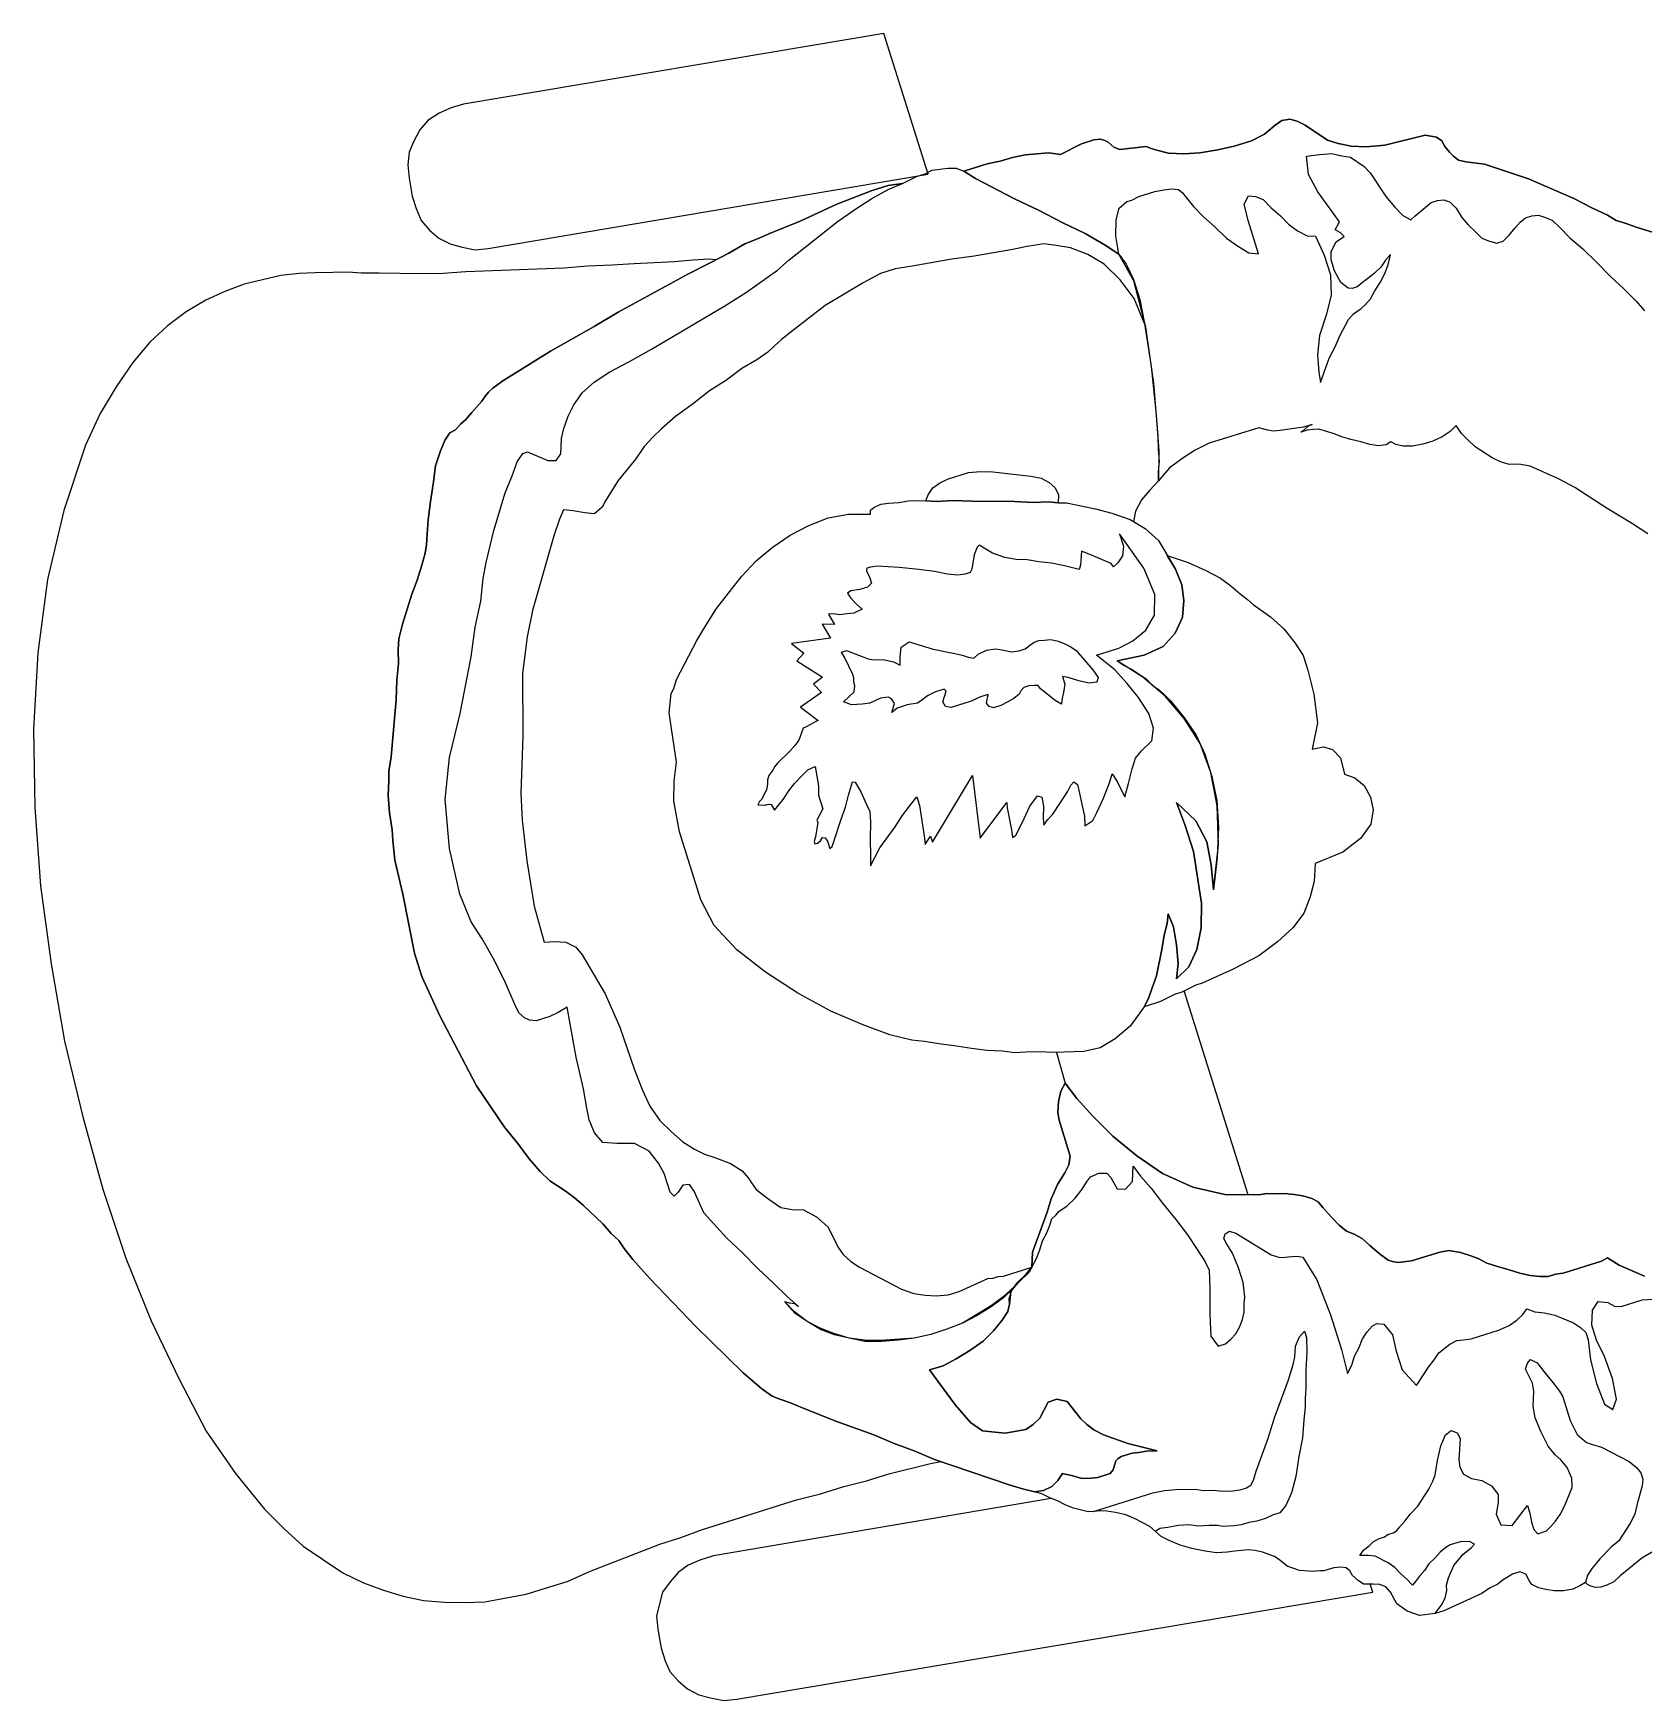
# Model space of a CAD drawing. Header units: metres. Extents: x 1905 to 1922.2, y 1773.7 to 1790.9.
# Drawn here: x 1908.774 to 1909.426, y 1774.406 to 1775.082 of the extents above; entities that cross this region are included whole.
import ezdxf

# ---------------------------------------------------------------- set-up
doc = ezdxf.new("R2010")
doc.units = ezdxf.units.M

# ---------------------------------------------------------------- blocks, each defined once
blk = doc.blocks.new('man_top_4')
at = {"color": 0}
for points in [[(-0.31374, 0.38098), (-0.48416, 0.35231), (-0.48917, 0.35074), (-0.49402, 0.34866), (-0.49856, 0.34559), (-0.50179, 0.34183), (-0.50419, 0.33722), (-0.5061, 0.33277), (-0.50669, 0.32763), (-0.50612, 0.3223), (-0.50493, 0.31498), (-0.50335, 0.30996), (-0.50128, 0.30511), (-0.49786, 0.30123), (-0.4941, 0.29801), (-0.48949, 0.2956), (-0.4847, 0.29435), (-0.4794, 0.29326), (-0.47408, 0.29383), (-0.29582, 0.32386), (-0.31374, 0.38098)], [(-0.28135, 0.32509), (-0.27183, 0.32808), (-0.26666, 0.32915), (-0.26165, 0.33072), (-0.25648, 0.33179), (-0.24684, 0.33261), (-0.2422, 0.33187), (-0.23365, 0.3362), (-0.22864, 0.33777), (-0.22598, 0.33805), (-0.22416, 0.33752), (-0.22284, 0.33683), (-0.22056, 0.3348), (-0.21808, 0.33392), (-0.20743, 0.33506), (-0.20495, 0.33419), (-0.20314, 0.33366), (-0.19834, 0.33241), (-0.1922, 0.33213), (-0.18572, 0.33252), (-0.17839, 0.33371), (-0.17172, 0.33525), (-0.1647, 0.33745), (-0.1595, 0.34018), (-0.15512, 0.34376), (-0.15243, 0.3457), (-0.14927, 0.34615), (-0.14629, 0.34543), (-0.143, 0.34371), (-0.13397, 0.33773), (-0.12968, 0.33633), (-0.12438, 0.33524), (-0.11824, 0.33496), (-0.11075, 0.33566), (-0.09441, 0.33968), (-0.08977, 0.33894), (-0.08764, 0.3374), (-0.08635, 0.33506), (-0.08456, 0.33286), (-0.08293, 0.33117), (-0.0808, 0.32964), (-0.07782, 0.32892), (-0.07037, 0.32796), (-0.05253, 0.32199), (-0.03408, 0.31402), (-0.02684, 0.31024), (-0.02041, 0.3073), (-0.01696, 0.30508), (-0.01333, 0.30402), (-0.00838, 0.30227), (-0.00227, 0.30033)], [(-0.00412, 0.17812), (-0.01036, 0.18222), (-0.02055, 0.18838), (-0.03368, 0.19692), (-0.04026, 0.20036), (-0.0518, 0.20555), (-0.05643, 0.2063), (-0.06025, 0.2062), (-0.06389, 0.20726), (-0.06718, 0.20898), (-0.07408, 0.21342), (-0.07718, 0.2163), (-0.07963, 0.21884), (-0.08173, 0.22203), (-0.08426, 0.21958), (-0.08746, 0.21748), (-0.09131, 0.21572), (-0.09532, 0.21447), (-0.09948, 0.21371), (-0.10331, 0.21361), (-0.10628, 0.21433), (-0.10826, 0.21536), (-0.1101, 0.21423), (-0.11327, 0.21379), (-0.11675, 0.21435), (-0.12038, 0.21541), (-0.12452, 0.21632), (-0.12815, 0.21738), (-0.13129, 0.2186), (-0.13376, 0.21947), (-0.1374, 0.22054), (-0.13956, 0.22041), (-0.14222, 0.22012), (-0.14473, 0.21934), (-0.14338, 0.22031), (-0.14169, 0.22194), (-0.14019, 0.22241), (-0.14369, 0.22131), (-0.15318, 0.21999), (-0.15585, 0.2197), (-0.15817, 0.22008), (-0.1618, 0.22114), (-0.18184, 0.21485), (-0.18754, 0.21197), (-0.19258, 0.20873), (-0.19797, 0.20484), (-0.20238, 0.19961), (-0.20248, 0.20343), (-0.20207, 0.20741), (-0.20249, 0.21223), (-0.20255, 0.21772), (-0.20433, 0.23917), (-0.20758, 0.26182), (-0.21239, 0.28067), (-0.21851, 0.29141), (-0.22409, 0.29517), (-0.23214, 0.2998), (-0.2412, 0.30411), (-0.25107, 0.30927), (-0.26079, 0.31393), (-0.27659, 0.32218), (-0.28135, 0.32509)], [(-0.00227, 0.30033), (-0.00838, 0.30227), (-0.01333, 0.30402), (-0.01696, 0.30508), (-0.02041, 0.3073), (-0.02684, 0.31024), (-0.03408, 0.31402), (-0.05253, 0.32199), (-0.07037, 0.32796), (-0.07782, 0.32892), (-0.0808, 0.32964), (-0.08293, 0.33117), (-0.08456, 0.33286), (-0.08635, 0.33506), (-0.08764, 0.3374), (-0.08977, 0.33894), (-0.09441, 0.33968), (-0.11075, 0.33566), (-0.11824, 0.33496), (-0.12438, 0.33524), (-0.12968, 0.33633), (-0.13397, 0.33773), (-0.143, 0.34371), (-0.14629, 0.34543), (-0.14927, 0.34615), (-0.15243, 0.3457), (-0.15512, 0.34376), (-0.1595, 0.34018), (-0.1647, 0.33745), (-0.17172, 0.33525), (-0.17839, 0.33371), (-0.18572, 0.33252), (-0.1922, 0.33213), (-0.19834, 0.33241), (-0.20314, 0.33366), (-0.20495, 0.33419), (-0.20743, 0.33506), (-0.21808, 0.33392), (-0.22056, 0.3348), (-0.22284, 0.33683), (-0.22416, 0.33752), (-0.22598, 0.33805), (-0.22864, 0.33777), (-0.23365, 0.3362), (-0.2422, 0.33187), (-0.24684, 0.33261), (-0.25648, 0.33179), (-0.26165, 0.33072), (-0.26666, 0.32915), (-0.27183, 0.32808), (-0.28135, 0.32509), (-0.27659, 0.32218), (-0.26079, 0.31393), (-0.25107, 0.30927), (-0.2412, 0.30411), (-0.23214, 0.2998), (-0.22409, 0.29517), (-0.21851, 0.29141), (-0.21971, 0.29874), (-0.21959, 0.30538), (-0.21834, 0.31018), (-0.2153, 0.31278), (-0.2133, 0.31341), (-0.21045, 0.31485), (-0.20393, 0.3169), (-0.20027, 0.3175), (-0.19711, 0.31794), (-0.19429, 0.31772), (-0.19281, 0.31653), (-0.19103, 0.31434), (-0.18827, 0.3108), (-0.18419, 0.30658), (-0.17961, 0.30251), (-0.17488, 0.29794), (-0.16995, 0.29453), (-0.16585, 0.29197), (-0.16187, 0.29156), (-0.16611, 0.30509), (-0.16765, 0.31176), (-0.16593, 0.31505), (-0.16311, 0.31484), (-0.15998, 0.31362), (-0.15672, 0.31024), (-0.15296, 0.30702), (-0.14969, 0.30364), (-0.14609, 0.30091), (-0.14214, 0.29885), (-0.13882, 0.29879), (-0.1353, 0.29109), (-0.13279, 0.28307), (-0.13244, 0.27492), (-0.1344, 0.26715), (-0.13721, 0.25857), (-0.13802, 0.25061), (-0.13748, 0.24362), (-0.13673, 0.23946), (-0.13323, 0.24936), (-0.13082, 0.25397), (-0.12891, 0.25842), (-0.12547, 0.265), (-0.12344, 0.26729), (-0.12209, 0.26826), (-0.12024, 0.26939), (-0.11855, 0.27102), (-0.11652, 0.27331), (-0.1148, 0.2766), (-0.11258, 0.28005), (-0.11086, 0.28334), (-0.1093, 0.28713), (-0.10839, 0.29127), (-0.11043, 0.28898), (-0.1123, 0.28619), (-0.11484, 0.28374), (-0.11703, 0.28196), (-0.11972, 0.28001), (-0.12191, 0.27822), (-0.12392, 0.2776), (-0.12558, 0.27763), (-0.12853, 0.28), (-0.1311, 0.2847), (-0.13251, 0.28921), (-0.13245, 0.29253), (-0.13039, 0.29648), (-0.12904, 0.29745), (-0.1272, 0.29858), (-0.12883, 0.30027), (-0.1308, 0.3013), (-0.12908, 0.30459), (-0.13783, 0.31671), (-0.14169, 0.32376), (-0.14239, 0.33124), (-0.13707, 0.33181), (-0.13224, 0.33222), (-0.12811, 0.33132), (-0.12463, 0.33076), (-0.11905, 0.327), (-0.1166, 0.32447), (-0.1103, 0.31489), (-0.10672, 0.31051), (-0.10346, 0.30713), (-0.10017, 0.30541), (-0.09848, 0.30704), (-0.0919, 0.3124), (-0.0894, 0.31319), (-0.08674, 0.31347), (-0.08426, 0.3126), (-0.08181, 0.31006), (-0.07956, 0.30637), (-0.07695, 0.30333), (-0.07385, 0.30045), (-0.0714, 0.29792), (-0.06827, 0.2967), (-0.06529, 0.29598), (-0.06279, 0.29676), (-0.06025, 0.29921), (-0.05787, 0.30216), (-0.05584, 0.30445), (-0.05365, 0.30623), (-0.05114, 0.30702), (-0.04848, 0.3073), (-0.046, 0.30643), (-0.04287, 0.30521), (-0.03977, 0.30233), (-0.03569, 0.29811), (-0.03045, 0.29369), (-0.0249, 0.28828), (-0.0192, 0.28237), (-0.0138, 0.27745), (-0.00891, 0.27238), (-0.00549, 0.2685)], [(-0.2438, -0.03213), (-0.2403, -0.04453), (-0.24202, -0.04782), (-0.24292, -0.05196), (-0.24317, -0.05644), (-0.24273, -0.0596), (-0.23817, -0.07413), (-0.23873, -0.07761), (-0.24045, -0.0809), (-0.24336, -0.08567), (-0.24596, -0.09143), (-0.24755, -0.09688), (-0.25348, -0.11306), (-0.25376, -0.1192), (-0.25614, -0.12214), (-0.25952, -0.1254), (-0.26224, -0.12901), (-0.26283, -0.13415), (-0.26355, -0.13712), (-0.26577, -0.14057), (-0.26934, -0.14499), (-0.27356, -0.14907), (-0.27895, -0.15296), (-0.28449, -0.15635), (-0.28969, -0.15908), (-0.2952, -0.16081), (-0.28466, -0.17511), (-0.27864, -0.18203), (-0.27371, -0.18544), (-0.2714, -0.18581), (-0.26858, -0.18603), (-0.2646, -0.18643), (-0.25627, -0.18492), (-0.25307, -0.18282), (-0.25054, -0.18037), (-0.2471, -0.17379), (-0.24359, -0.17269), (-0.23945, -0.1736), (-0.23588, -0.17798), (-0.23393, -0.18067), (-0.23164, -0.18271), (-0.2287, -0.18508), (-0.22475, -0.18715), (-0.21485, -0.19065), (-0.20294, -0.19352), (-0.20726, -0.19377), (-0.21042, -0.19421), (-0.21309, -0.1945), (-0.2176, -0.19591), (-0.21894, -0.19688), (-0.21979, -0.1977), (-0.22085, -0.20134), (-0.22204, -0.20281), (-0.22705, -0.20438), (-0.22971, -0.20466), (-0.23353, -0.20476), (-0.23717, -0.2037), (-0.24131, -0.2028), (-0.24318, -0.20559), (-0.24572, -0.20803), (-0.24907, -0.20963), (-0.25273, -0.21023), (-0.25753, -0.20898), (-0.26298, -0.20739), (-0.29319, -0.19705), (-0.30143, -0.19358), (-0.30952, -0.19061), (-0.31776, -0.18714), (-0.33327, -0.18155), (-0.34646, -0.17633), (-0.35157, -0.17408), (-0.35587, -0.17268), (-0.359, -0.17146), (-0.36326, -0.16839), (-0.37079, -0.16195), (-0.38989, -0.14317), (-0.40864, -0.12373), (-0.41547, -0.11597), (-0.41905, -0.11159), (-0.42115, -0.10839), (-0.42426, -0.10551), (-0.42768, -0.10163), (-0.43551, -0.09419), (-0.43928, -0.09096), (-0.44288, -0.08824), (-0.44912, -0.08414), (-0.45304, -0.08042), (-0.45743, -0.07519), (-0.46214, -0.06896), (-0.4675, -0.06239), (-0.47882, -0.04558), (-0.49376, -0.01724), (-0.50095, -0.00133), (-0.50394, 0.00819), (-0.50866, 0.03202), (-0.5119, 0.04587), (-0.51275, 0.05386), (-0.51301, 0.05818), (-0.51405, 0.06501), (-0.51459, 0.07199), (-0.51431, 0.07813), (-0.51441, 0.08195), (-0.51348, 0.08775), (-0.5114, 0.11097), (-0.51109, 0.11877), (-0.51047, 0.12557), (-0.51054, 0.13105), (-0.5103, 0.13553), (-0.50886, 0.14148), (-0.50499, 0.1537), (-0.50289, 0.15931), (-0.50096, 0.16542), (-0.49971, 0.17022), (-0.49915, 0.1737), (-0.4989, 0.17818), (-0.49847, 0.18381), (-0.49751, 0.19127), (-0.49638, 0.19823), (-0.49542, 0.20568), (-0.49348, 0.21179), (-0.49158, 0.21624), (-0.4897, 0.21903), (-0.48735, 0.22032), (-0.48532, 0.22261), (-0.48313, 0.2244), (-0.48075, 0.22735), (-0.47668, 0.23192), (-0.47515, 0.23405), (-0.47396, 0.23553), (-0.47227, 0.23716), (-0.46823, 0.24008), (-0.44891, 0.25219), (-0.43113, 0.26217), (-0.42139, 0.26797), (-0.39321, 0.28341), (-0.38416, 0.2879), (-0.37662, 0.29192), (-0.37007, 0.29562), (-0.36422, 0.29801), (-0.36037, 0.29977), (-0.34765, 0.30485), (-0.33275, 0.31173), (-0.31853, 0.31729), (-0.31202, 0.31933), (-0.30619, 0.32006), (-0.30049, 0.32294), (-0.29698, 0.32404), (-0.29413, 0.32549), (-0.28781, 0.32637), (-0.28449, 0.32631), (-0.28135, 0.32509), (-0.27659, 0.32218), (-0.26079, 0.31393), (-0.25107, 0.30927), (-0.2412, 0.30411), (-0.23214, 0.2998), (-0.22409, 0.29517), (-0.21851, 0.29141), (-0.21559, 0.28738), (-0.21255, 0.28118), (-0.21003, 0.27316), (-0.20805, 0.26332), (-0.20537, 0.246), (-0.20353, 0.22786), (-0.20233, 0.21173), (-0.20238, 0.19961), (-0.2061, 0.19569), (-0.20933, 0.19193), (-0.21173, 0.18732), (-0.21261, 0.18308)], [(-0.20805, 0.26332), (-0.21235, 0.27353), (-0.21803, 0.28111), (-0.22439, 0.28737), (-0.23113, 0.29131), (-0.23806, 0.29409), (-0.24386, 0.29502), (-0.24899, 0.29561), (-0.25216, 0.29517), (-0.25582, 0.29457), (-0.26149, 0.29335), (-0.27715, 0.29064), (-0.28614, 0.28947), (-0.3023, 0.2866), (-0.30913, 0.28556), (-0.31515, 0.28368), (-0.32219, 0.27982), (-0.33747, 0.27062), (-0.35077, 0.2604), (-0.35516, 0.25682), (-0.35819, 0.25422), (-0.36073, 0.25177), (-0.36527, 0.2487), (-0.37131, 0.24515), (-0.37754, 0.24045), (-0.38443, 0.23609), (-0.3915, 0.23056), (-0.39823, 0.2257), (-0.4038, 0.22065), (-0.40718, 0.21739), (-0.41091, 0.21347), (-0.41432, 0.20855), (-0.42145, 0.19971), (-0.42436, 0.19494), (-0.42658, 0.1915), (-0.42796, 0.18886), (-0.43099, 0.18626), (-0.43497, 0.18666), (-0.43961, 0.18741), (-0.44359, 0.18782), (-0.44515, 0.18402), (-0.44743, 0.17725), (-0.45611, 0.14701), (-0.45829, 0.13642), (-0.46022, 0.12151), (-0.46001, 0.09626), (-0.46093, 0.07286), (-0.46029, 0.06205), (-0.45842, 0.04557), (-0.45543, 0.02725), (-0.45138, 0.01256), (-0.44705, 0.01282), (-0.44257, 0.01257), (-0.43862, 0.01051), (-0.43602, 0.00747), (-0.42667, -0.00831), (-0.42077, -0.02187), (-0.41492, -0.03875), (-0.41175, -0.04711), (-0.40855, -0.05381), (-0.4045, -0.0597), (-0.39977, -0.06426), (-0.39519, -0.06833), (-0.39043, -0.07124), (-0.38648, -0.0733), (-0.38218, -0.07471), (-0.37591, -0.07715), (-0.37115, -0.08006), (-0.36855, -0.08309), (-0.36742, -0.08494), (-0.36547, -0.08763), (-0.36039, -0.09154), (-0.35547, -0.09495), (-0.35084, -0.0957), (-0.34636, -0.09595), (-0.34109, -0.0987), (-0.33651, -0.10277), (-0.33218, -0.11131), (-0.33024, -0.11401), (-0.32713, -0.11689), (-0.32368, -0.11911), (-0.30657, -0.12805), (-0.30162, -0.1298), (-0.29698, -0.13055), (-0.2925, -0.13079), (-0.28768, -0.13038), (-0.28317, -0.12897), (-0.27161, -0.12369), (-0.26945, -0.12357), (-0.26745, -0.12294), (-0.26529, -0.12281), (-0.25376, -0.1192), (-0.25479, -0.12117), (-0.25902, -0.12525), (-0.26105, -0.12754), (-0.26528, -0.13161), (-0.27066, -0.1355), (-0.2762, -0.13889), (-0.2819, -0.14178), (-0.28826, -0.14432), (-0.29477, -0.14637), (-0.30144, -0.14791), (-0.31491, -0.14883), (-0.32156, -0.14871), (-0.32785, -0.14793), (-0.33396, -0.146), (-0.33957, -0.1439), (-0.34484, -0.14115), (-0.34992, -0.13724), (-0.35399, -0.13301), (-0.35218, -0.13355), (-0.34986, -0.13392), (-0.34838, -0.13511), (-0.35296, -0.13104), (-0.35851, -0.12563), (-0.36472, -0.11987), (-0.37124, -0.11311), (-0.37745, -0.10735), (-0.38673, -0.09705), (-0.38849, -0.0932), (-0.39057, -0.08835), (-0.39251, -0.08565), (-0.39517, -0.08594), (-0.39705, -0.08873), (-0.39874, -0.09036), (-0.40037, -0.08867), (-0.40273, -0.08115), (-0.40514, -0.07696), (-0.40888, -0.07207), (-0.4148, -0.06898), (-0.42194, -0.06902), (-0.42758, -0.06858), (-0.431, -0.0647), (-0.43323, -0.05935), (-0.43414, -0.05468), (-0.4355, -0.04685), (-0.43842, -0.03401), (-0.44205, -0.01368), (-0.44574, -0.01594), (-0.44909, -0.01754), (-0.4546, -0.01927), (-0.45742, -0.01905), (-0.4594, -0.01802), (-0.46169, -0.01599), (-0.46329, -0.01264), (-0.46712, -0.00393), (-0.47161, 0.00512), (-0.4766, 0.01401), (-0.48096, 0.0209), (-0.48557, 0.03211), (-0.48973, 0.05062), (-0.49153, 0.07042), (-0.48973, 0.08749), (-0.48542, 0.10535), (-0.48103, 0.12819), (-0.47932, 0.14029), (-0.47714, 0.15088), (-0.47614, 0.16), (-0.47486, 0.16645), (-0.47181, 0.17952), (-0.46722, 0.19472), (-0.46443, 0.20164), (-0.46234, 0.20725), (-0.46012, 0.2107), (-0.45812, 0.21133), (-0.44987, 0.20786), (-0.44655, 0.2078), (-0.44468, 0.21059), (-0.44446, 0.21341), (-0.4444, 0.21673), (-0.44349, 0.22087), (-0.44175, 0.22582), (-0.43934, 0.23042), (-0.43593, 0.23535), (-0.4312, 0.23958), (-0.42481, 0.24378), (-0.41677, 0.24796), (-0.40788, 0.25295), (-0.37816, 0.27052), (-0.36943, 0.27601), (-0.35681, 0.28492), (-0.35209, 0.28915), (-0.33271, 0.30459), (-0.32548, 0.3096), (-0.31859, 0.31397), (-0.31205, 0.31767), (-0.30619, 0.32006), (-0.30049, 0.32294), (-0.29698, 0.32404), (-0.29413, 0.32549), (-0.28781, 0.32637), (-0.28449, 0.32631), (-0.28135, 0.32509), (-0.27659, 0.32218), (-0.26079, 0.31393), (-0.25107, 0.30927), (-0.2412, 0.30411), (-0.23214, 0.2998), (-0.22409, 0.29517), (-0.21851, 0.29141), (-0.21559, 0.28738), (-0.21255, 0.28118), (-0.21003, 0.27316), (-0.20805, 0.26332)], [(-0.26071, -0.12688), (-0.26543, -0.13111), (-0.27032, -0.13484), (-0.2819, -0.14178), (-0.28826, -0.14432), (-0.29477, -0.14637), (-0.30144, -0.14791), (-0.30777, -0.14879), (-0.31476, -0.14933), (-0.3214, -0.14921), (-0.32785, -0.14793), (-0.33381, -0.1465), (-0.33942, -0.1444), (-0.34484, -0.14115), (-0.34976, -0.13774), (-0.35399, -0.13301), (-0.35218, -0.13355), (-0.34986, -0.13392), (-0.34838, -0.13511), (-0.35296, -0.13104), (-0.35851, -0.12563), (-0.36472, -0.11987), (-0.37124, -0.11311), (-0.37745, -0.10735), (-0.38673, -0.09705), (-0.38849, -0.0932), (-0.39057, -0.08835), (-0.39251, -0.08565), (-0.39517, -0.08594), (-0.39705, -0.08873), (-0.39874, -0.09036), (-0.40037, -0.08867), (-0.40273, -0.08115), (-0.40514, -0.07696), (-0.40888, -0.07207), (-0.4148, -0.06898), (-0.42194, -0.06902), (-0.42758, -0.06858), (-0.431, -0.0647), (-0.43323, -0.05935), (-0.43414, -0.05468), (-0.4355, -0.04685), (-0.43842, -0.03401), (-0.44205, -0.01368), (-0.44574, -0.01594), (-0.44909, -0.01754), (-0.4546, -0.01927), (-0.45742, -0.01905), (-0.4594, -0.01802), (-0.46169, -0.01599), (-0.46329, -0.01264), (-0.46712, -0.00393), (-0.47161, 0.00512), (-0.4766, 0.01401), (-0.48096, 0.0209), (-0.48557, 0.03211), (-0.48973, 0.05062), (-0.49153, 0.07042), (-0.48973, 0.08749), (-0.48542, 0.10535), (-0.48103, 0.12819), (-0.47932, 0.14029), (-0.47714, 0.15088), (-0.47614, 0.16), (-0.47486, 0.16645), (-0.47181, 0.17952), (-0.46722, 0.19472), (-0.46443, 0.20164), (-0.46234, 0.20725), (-0.46012, 0.2107), (-0.45812, 0.21133), (-0.44987, 0.20786), (-0.44655, 0.2078), (-0.44468, 0.21059), (-0.44446, 0.21341), (-0.4444, 0.21673), (-0.44349, 0.22087), (-0.44175, 0.22582), (-0.43934, 0.23042), (-0.43593, 0.23535), (-0.4312, 0.23958), (-0.42481, 0.24378), (-0.41677, 0.24796), (-0.40788, 0.25295), (-0.37816, 0.27052), (-0.36943, 0.27601), (-0.35681, 0.28492), (-0.35209, 0.28915), (-0.33271, 0.30459), (-0.32548, 0.3096), (-0.31859, 0.31397), (-0.31205, 0.31767), (-0.30619, 0.32006), (-0.31202, 0.31933), (-0.31853, 0.31729), (-0.33275, 0.31173), (-0.34765, 0.30485), (-0.36037, 0.29977), (-0.36422, 0.29801), (-0.37007, 0.29562), (-0.37662, 0.29192), (-0.38416, 0.2879), (-0.39321, 0.28341), (-0.42139, 0.26797), (-0.43113, 0.26217), (-0.44891, 0.25219), (-0.46823, 0.24008), (-0.47227, 0.23716), (-0.47396, 0.23553), (-0.47515, 0.23405), (-0.47668, 0.23192), (-0.48075, 0.22735), (-0.48313, 0.2244), (-0.48532, 0.22261), (-0.48735, 0.22032), (-0.4897, 0.21903), (-0.49158, 0.21624), (-0.49348, 0.21179), (-0.49542, 0.20568), (-0.49638, 0.19823), (-0.49751, 0.19127), (-0.49847, 0.18381), (-0.4989, 0.17818), (-0.49915, 0.1737), (-0.49971, 0.17022), (-0.50096, 0.16542), (-0.50289, 0.15931), (-0.50499, 0.1537), (-0.50886, 0.14148), (-0.5103, 0.13553), (-0.51054, 0.13105), (-0.51047, 0.12557), (-0.51109, 0.11877), (-0.5114, 0.11097), (-0.51348, 0.08775), (-0.51441, 0.08195), (-0.51431, 0.07813), (-0.51459, 0.07199), (-0.51405, 0.06501), (-0.51301, 0.05818), (-0.51275, 0.05386), (-0.5119, 0.04587), (-0.50866, 0.03202), (-0.50394, 0.00819), (-0.50095, -0.00133), (-0.49376, -0.01724), (-0.47882, -0.04558), (-0.4675, -0.06239), (-0.46214, -0.06896), (-0.45743, -0.07519), (-0.45304, -0.08042), (-0.44912, -0.08414), (-0.44288, -0.08824), (-0.43928, -0.09096), (-0.43551, -0.09419), (-0.42768, -0.10163), (-0.42426, -0.10551), (-0.42115, -0.10839), (-0.41905, -0.11159), (-0.41547, -0.11597), (-0.40864, -0.12373), (-0.38989, -0.14317), (-0.37079, -0.16195), (-0.36326, -0.16839), (-0.359, -0.17146), (-0.35587, -0.17268), (-0.35157, -0.17408), (-0.34646, -0.17633), (-0.33327, -0.18155), (-0.31776, -0.18714), (-0.30952, -0.19061), (-0.30143, -0.19358), (-0.29319, -0.19705), (-0.26298, -0.20739), (-0.25753, -0.20898), (-0.25273, -0.21023), (-0.24907, -0.20963), (-0.24572, -0.20803), (-0.24318, -0.20559), (-0.24131, -0.2028), (-0.23717, -0.2037), (-0.23353, -0.20476), (-0.22971, -0.20466), (-0.22705, -0.20438), (-0.22204, -0.20281), (-0.22085, -0.20134), (-0.21979, -0.1977), (-0.21894, -0.19688), (-0.2176, -0.19591), (-0.21309, -0.1945), (-0.21042, -0.19421), (-0.20726, -0.19377), (-0.20294, -0.19352), (-0.21485, -0.19065), (-0.22475, -0.18715), (-0.2287, -0.18508), (-0.23164, -0.18271), (-0.23393, -0.18067), (-0.23588, -0.17798), (-0.23945, -0.1736), (-0.24359, -0.17269), (-0.2471, -0.17379), (-0.25054, -0.18037), (-0.25307, -0.18282), (-0.25627, -0.18492), (-0.2646, -0.18643), (-0.26858, -0.18603), (-0.2714, -0.18581), (-0.27371, -0.18544), (-0.27864, -0.18203), (-0.28466, -0.17511), (-0.2952, -0.16081), (-0.28969, -0.15908), (-0.28449, -0.15635), (-0.27895, -0.15296), (-0.27356, -0.14907), (-0.26934, -0.14499), (-0.26577, -0.14057), (-0.26355, -0.13712), (-0.26283, -0.13415), (-0.26296, -0.13199), (-0.2619, -0.12835), (-0.26071, -0.12688)], [(-0.38175, 0.28919), (-0.38463, 0.2894), (-0.39112, 0.28902), (-0.39861, 0.28833), (-0.4149, 0.28762), (-0.42404, 0.28695), (-0.43385, 0.28663), (-0.4435, 0.28581), (-0.48322, 0.28436), (-0.49236, 0.28369), (-0.50167, 0.28353), (-0.51827, 0.28382), (-0.52541, 0.28379), (-0.53105, 0.28422), (-0.53704, 0.28399), (-0.54418, 0.28395), (-0.55066, 0.28357), (-0.55815, 0.28288), (-0.573, 0.27932), (-0.58086, 0.27631), (-0.58856, 0.27279), (-0.59645, 0.26812), (-0.60402, 0.26244), (-0.61129, 0.25576), (-0.61808, 0.24757), (-0.6249, 0.23773), (-0.6314, 0.22689), (-0.63728, 0.21404), (-0.64606, 0.18762), (-0.6527, 0.15967), (-0.65656, 0.12984), (-0.65844, 0.09898), (-0.65784, 0.06725), (-0.65559, 0.03548), (-0.65117, 0.00385), (-0.64575, -0.02747), (-0.63833, -0.05817), (-0.63022, -0.08754), (-0.62092, -0.11545), (-0.61074, -0.14088), (-0.59954, -0.16433), (-0.58846, -0.18562), (-0.57648, -0.20278), (-0.56478, -0.21727), (-0.55678, -0.22522), (-0.5491, -0.23217), (-0.53302, -0.24308), (-0.52462, -0.24705), (-0.51653, -0.25002), (-0.5086, -0.25249), (-0.50033, -0.2543), (-0.49187, -0.25495), (-0.48357, -0.2551), (-0.47543, -0.25474), (-0.45876, -0.25172), (-0.44173, -0.24638), (-0.43302, -0.24255), (-0.40459, -0.23143), (-0.39607, -0.22876), (-0.38721, -0.22543), (-0.34912, -0.21349), (-0.33945, -0.21101), (-0.32992, -0.20802), (-0.32075, -0.20569), (-0.31173, -0.20286), (-0.29488, -0.19868), (-0.2907, -0.19786)], [(-0.24307, 0.1907), (-0.24704, 0.19111), (-0.25303, 0.19088), (-0.26083, 0.19119), (-0.27793, 0.19133), (-0.28573, 0.19163), (-0.29222, 0.19125), (-0.2967, 0.1915), (-0.29582, 0.19397), (-0.29395, 0.19676), (-0.29125, 0.19871), (-0.2879, 0.20031), (-0.27939, 0.20298), (-0.27456, 0.20339), (-0.26958, 0.2033), (-0.25417, 0.20153), (-0.25003, 0.20063), (-0.24674, 0.19891), (-0.24445, 0.19687), (-0.24301, 0.19402), (-0.24307, 0.1907)], [(-0.20819, -0.01355), (-0.21398, -0.02142), (-0.22005, -0.02662), (-0.22609, -0.03017), (-0.23276, -0.03171), (-0.24473, -0.03216), (-0.25087, -0.03188), (-0.25635, -0.03195), (-0.26067, -0.03221), (-0.26581, -0.03162), (-0.27195, -0.03134), (-0.27825, -0.03056), (-0.28521, -0.02944), (-0.2915, -0.02867), (-0.2973, -0.02773), (-0.30244, -0.02714), (-0.31137, -0.02499), (-0.32259, -0.0208), (-0.33528, -0.01543), (-0.3486, -0.00804), (-0.36174, 0.00049), (-0.37337, 0.00951), (-0.38249, 0.0193), (-0.38795, 0.0297), (-0.3966, 0.05726), (-0.39886, 0.06975), (-0.39872, 0.07806), (-0.39775, 0.08551), (-0.40072, 0.1055), (-0.39991, 0.11346), (-0.39888, 0.11543), (-0.39782, 0.11906), (-0.38956, 0.13486), (-0.38596, 0.14094), (-0.38152, 0.14784), (-0.37132, 0.16094), (-0.36556, 0.16715), (-0.35899, 0.17252), (-0.35176, 0.17753), (-0.34421, 0.18155), (-0.33635, 0.18457), (-0.32802, 0.18608), (-0.31922, 0.18609), (-0.31919, 0.18775), (-0.31784, 0.18872), (-0.31499, 0.19016), (-0.31183, 0.19061), (-0.30751, 0.19086), (-0.30384, 0.19146), (-0.30002, 0.19156), (-0.2967, 0.1915), (-0.29222, 0.19125), (-0.28573, 0.19163), (-0.27793, 0.19133), (-0.26913, 0.19134), (-0.26083, 0.19119), (-0.25303, 0.19088), (-0.24704, 0.19111), (-0.24307, 0.1907), (-0.23974, 0.19064), (-0.22799, 0.18827), (-0.22138, 0.1865), (-0.21396, 0.18387), (-0.20787, 0.18027), (-0.20248, 0.17536), (-0.19555, 0.16378), (-0.193, 0.15742), (-0.19212, 0.15109), (-0.19274, 0.14429), (-0.19568, 0.13787), (-0.20059, 0.13248), (-0.20829, 0.12896), (-0.21913, 0.12666), (-0.21634, 0.12479), (-0.21305, 0.12307), (-0.20747, 0.11931), (-0.20502, 0.11678), (-0.20223, 0.1149), (-0.19995, 0.11287), (-0.1975, 0.11033), (-0.19214, 0.10376), (-0.18712, 0.09653), (-0.1836, 0.08882), (-0.18077, 0.0798), (-0.17879, 0.06997), (-0.17815, 0.05916), (-0.1787, 0.04688), (-0.1801, 0.03378), (-0.18108, 0.04393), (-0.18291, 0.05327), (-0.18724, 0.06181), (-0.19508, 0.06926), (-0.19159, 0.0599), (-0.18829, 0.04938), (-0.18501, 0.02839), (-0.18519, 0.01843), (-0.18685, 0.00966), (-0.19013, 0.00257), (-0.1952, -0.00232), (-0.19442, 0.00398), (-0.19512, 0.01146), (-0.19631, 0.01879), (-0.19854, 0.02415), (-0.19895, 0.02017), (-0.2002, 0.01538), (-0.20113, 0.00958), (-0.20331, -0.00101), (-0.20506, -0.00596), (-0.20647, -0.01026), (-0.20819, -0.01355)], [(-0.21821, 0.17813), (-0.21664, 0.17312), (-0.21704, 0.16914), (-0.21892, 0.16635), (-0.22061, 0.16472), (-0.22158, 0.16607), (-0.23048, 0.16988), (-0.23362, 0.1711), (-0.23405, 0.16546), (-0.23458, 0.16365), (-0.24053, 0.16508), (-0.24583, 0.16617), (-0.25097, 0.16676), (-0.2556, 0.16751), (-0.26009, 0.16776), (-0.26472, 0.1685), (-0.26967, 0.17025), (-0.2751, 0.17351), (-0.27594, 0.17269), (-0.27716, 0.16956), (-0.27809, 0.16376), (-0.27878, 0.16244), (-0.28079, 0.16181), (-0.28395, 0.16137), (-0.28793, 0.16178), (-0.29322, 0.16287), (-0.29952, 0.16364), (-0.30748, 0.16445), (-0.31644, 0.16494), (-0.3191, 0.16466), (-0.32061, 0.16419), (-0.32079, 0.16303), (-0.31951, 0.16068), (-0.31872, 0.15818), (-0.32041, 0.15654), (-0.32342, 0.1556), (-0.32708, 0.155), (-0.32843, 0.15403), (-0.3273, 0.15218), (-0.32485, 0.14965), (-0.32256, 0.14761), (-0.32591, 0.14601), (-0.32858, 0.14573), (-0.33174, 0.14529), (-0.33406, 0.14566), (-0.33622, 0.14553), (-0.3338, 0.14134), (-0.33878, 0.14143), (-0.3354, 0.13589), (-0.35121, 0.13368), (-0.34614, 0.12977), (-0.34901, 0.12666), (-0.33867, 0.12), (-0.34221, 0.11724), (-0.33895, 0.11386), (-0.34752, 0.10787), (-0.34031, 0.10242), (-0.34132, 0.10211), (-0.34316, 0.10098), (-0.34551, 0.09969), (-0.34651, 0.09938), (-0.34826, 0.09443), (-0.3498, 0.0923), (-0.35183, 0.09001), (-0.3569, 0.08511), (-0.35809, 0.08364), (-0.35878, 0.08232), (-0.36031, 0.08019), (-0.36084, 0.07838), (-0.36087, 0.07671), (-0.36124, 0.0744), (-0.36331, 0.07045), (-0.36415, 0.06963), (-0.36484, 0.06832), (-0.36202, 0.0681), (-0.36052, 0.06857), (-0.35936, 0.06838), (-0.35807, 0.06604), (-0.3545, 0.07046), (-0.35228, 0.0739), (-0.34991, 0.07685), (-0.34703, 0.07996), (-0.34449, 0.0824), (-0.34164, 0.08384), (-0.34029, 0.07601), (-0.34019, 0.07219), (-0.33846, 0.06668), (-0.34087, 0.06207), (-0.34056, 0.06107), (-0.34149, 0.05527), (-0.34202, 0.05346), (-0.34171, 0.05245), (-0.3407, 0.05277), (-0.33936, 0.05374), (-0.33867, 0.05506), (-0.33751, 0.05487), (-0.33654, 0.05352), (-0.3356, 0.05052), (-0.33475, 0.05133), (-0.33388, 0.05381), (-0.33106, 0.0624), (-0.32931, 0.06735), (-0.32807, 0.07214), (-0.32647, 0.07759), (-0.32531, 0.07741), (-0.3229, 0.07321), (-0.32083, 0.06836), (-0.31938, 0.06551), (-0.31913, 0.06119), (-0.31925, 0.05454), (-0.31921, 0.0474), (-0.31911, 0.04358), (-0.31533, 0.05082), (-0.30919, 0.05935), (-0.30663, 0.06345), (-0.30391, 0.06706), (-0.30034, 0.07148), (-0.29924, 0.06797), (-0.29732, 0.05482), (-0.29703, 0.05215), (-0.29481, 0.0556), (-0.29403, 0.0531), (-0.27776, 0.08021), (-0.27473, 0.05474), (-0.26384, 0.06917), (-0.26372, 0.067), (-0.26205, 0.05817), (-0.2616, 0.05501), (-0.26026, 0.05598), (-0.25751, 0.06125), (-0.25457, 0.06767), (-0.2515, 0.07193), (-0.24968, 0.0714), (-0.24909, 0.06774), (-0.24918, 0.06276), (-0.24889, 0.06009), (-0.24736, 0.06223), (-0.24532, 0.06452), (-0.23935, 0.07354), (-0.23797, 0.07618), (-0.23678, 0.07765), (-0.23531, 0.07646), (-0.23238, 0.06362), (-0.23229, 0.0598), (-0.22909, 0.0619), (-0.22737, 0.06519), (-0.22478, 0.07096), (-0.22234, 0.07723), (-0.22128, 0.08086), (-0.21918, 0.07767), (-0.21758, 0.07432), (-0.21613, 0.07147), (-0.21454, 0.07692), (-0.21311, 0.08287), (-0.2117, 0.08717), (-0.20932, 0.09011), (-0.2051, 0.09419), (-0.20451, 0.09933), (-0.20639, 0.10534), (-0.2106, 0.11173), (-0.21514, 0.11746), (-0.22019, 0.12303), (-0.22756, 0.12897), (-0.21854, 0.1318), (-0.21284, 0.13469), (-0.20762, 0.13908), (-0.20402, 0.14516), (-0.20387, 0.15346), (-0.20833, 0.16417), (-0.21821, 0.17813)], [(-0.18476, -0.004), (-0.18727, -0.00479), (-0.19297, -0.00767), (-0.19597, -0.00862), (-0.20167, -0.0115), (-0.20819, -0.01355), (-0.20647, -0.01026), (-0.20506, -0.00596), (-0.20331, -0.00101), (-0.20113, 0.00958), (-0.2002, 0.01538), (-0.19895, 0.02017), (-0.19854, 0.02415), (-0.19631, 0.01879), (-0.19512, 0.01146), (-0.19442, 0.00398), (-0.1952, -0.00232), (-0.19013, 0.00257), (-0.18685, 0.00966), (-0.18519, 0.01843), (-0.18501, 0.02839), (-0.18829, 0.04938), (-0.19159, 0.0599), (-0.19508, 0.06926), (-0.18724, 0.06181), (-0.18291, 0.05327), (-0.18108, 0.04393), (-0.1801, 0.03378), (-0.17811, 0.05202), (-0.17866, 0.06781), (-0.18124, 0.08131), (-0.18552, 0.09318), (-0.19198, 0.10326), (-0.19979, 0.11236), (-0.20879, 0.12), (-0.21913, 0.12666), (-0.20829, 0.12896), (-0.20059, 0.13248), (-0.19568, 0.13787), (-0.19274, 0.14429), (-0.19212, 0.15109), (-0.193, 0.15742), (-0.19555, 0.16378), (-0.19894, 0.16932), (-0.19035, 0.16651), (-0.18327, 0.16323), (-0.17734, 0.16013), (-0.17308, 0.15706), (-0.16932, 0.15384), (-0.16637, 0.15146), (-0.16408, 0.14943), (-0.15703, 0.14449), (-0.15163, 0.13957), (-0.14709, 0.13384), (-0.14385, 0.1288), (-0.14197, 0.12279), (-0.13948, 0.11311), (-0.13803, 0.10146), (-0.14021, 0.09087), (-0.13555, 0.09178), (-0.13191, 0.09072), (-0.12865, 0.08734), (-0.12711, 0.08067), (-0.12282, 0.07926), (-0.11905, 0.07604), (-0.11648, 0.07134), (-0.11541, 0.06618), (-0.11635, 0.06038), (-0.1206, 0.05464), (-0.12767, 0.04912), (-0.13889, 0.04451), (-0.13935, 0.03721), (-0.14113, 0.0306), (-0.14357, 0.02433), (-0.14782, 0.01859), (-0.15424, 0.01273), (-0.16181, 0.00705), (-0.17221, 0.00159), (-0.18476, -0.004)], [(-0.30719, 0.12492), (-0.30713, 0.12824), (-0.30673, 0.13222), (-0.30353, 0.13432), (-0.29379, 0.13132), (-0.29147, 0.13095), (-0.28849, 0.13023), (-0.28502, 0.12967), (-0.28204, 0.12895), (-0.27956, 0.12808), (-0.27724, 0.1277), (-0.27555, 0.12933), (-0.2722, 0.13093), (-0.26854, 0.13153), (-0.26506, 0.13097), (-0.26208, 0.13026), (-0.25892, 0.1307), (-0.25642, 0.13148), (-0.25422, 0.13327), (-0.25288, 0.13424), (-0.25087, 0.13487), (-0.24871, 0.135), (-0.24605, 0.13528), (-0.24307, 0.13457), (-0.2406, 0.13369), (-0.23796, 0.13231), (-0.23583, 0.13078), (-0.229, 0.12302), (-0.22689, 0.11983), (-0.22743, 0.11801), (-0.23059, 0.11757), (-0.23472, 0.11847), (-0.23902, 0.11988), (-0.24134, 0.12025), (-0.24039, 0.11724), (-0.24095, 0.11377), (-0.24167, 0.11079), (-0.2417, 0.10913), (-0.24433, 0.1105), (-0.25023, 0.11526), (-0.2512, 0.11661), (-0.25286, 0.11664), (-0.25502, 0.11651), (-0.25703, 0.11588), (-0.25822, 0.11441), (-0.2589, 0.11309), (-0.2611, 0.1113), (-0.26344, 0.11002), (-0.26629, 0.10857), (-0.2693, 0.10763), (-0.27112, 0.10816), (-0.27209, 0.10951), (-0.27153, 0.11298), (-0.27454, 0.11204), (-0.27839, 0.11028), (-0.2864, 0.10777), (-0.28872, 0.10814), (-0.28985, 0.10999), (-0.28845, 0.11428), (-0.28926, 0.11513), (-0.29277, 0.11403), (-0.29612, 0.11243), (-0.29831, 0.11064), (-0.30016, 0.10951), (-0.30432, 0.10875), (-0.30833, 0.1075), (-0.31052, 0.10571), (-0.30946, 0.10935), (-0.31059, 0.11119), (-0.31191, 0.11188), (-0.31507, 0.11144), (-0.31942, 0.10952), (-0.32259, 0.10908), (-0.32691, 0.10883), (-0.33005, 0.11005), (-0.32582, 0.11412), (-0.32545, 0.11644), (-0.32592, 0.11794), (-0.32589, 0.1196), (-0.32636, 0.12111), (-0.32956, 0.12781), (-0.33085, 0.13016), (-0.32884, 0.13079), (-0.3201, 0.12747), (-0.31778, 0.1271), (-0.31396, 0.1272), (-0.30982, 0.12629), (-0.30719, 0.12492)], [(-0.16613, -0.08976), (-0.19202, -0.00719)], [(-0.25273, -0.21023), (-0.24907, -0.20963), (-0.24572, -0.20803), (-0.24318, -0.20559), (-0.24131, -0.2028), (-0.23717, -0.2037), (-0.23353, -0.20476), (-0.22971, -0.20466), (-0.22705, -0.20438), (-0.22204, -0.20281), (-0.22085, -0.20134), (-0.21979, -0.1977), (-0.21894, -0.19688), (-0.2176, -0.19591), (-0.21309, -0.1945), (-0.21042, -0.19421), (-0.20726, -0.19377), (-0.20294, -0.19352), (-0.21485, -0.19065), (-0.22475, -0.18715), (-0.2287, -0.18508), (-0.23164, -0.18271), (-0.23393, -0.18067), (-0.23588, -0.17798), (-0.23945, -0.1736), (-0.24359, -0.17269), (-0.2471, -0.17379), (-0.25054, -0.18037), (-0.25307, -0.18282), (-0.25627, -0.18492), (-0.2646, -0.18643), (-0.26858, -0.18603), (-0.2714, -0.18581), (-0.27371, -0.18544), (-0.27864, -0.18203), (-0.28466, -0.17511), (-0.2952, -0.16081), (-0.28969, -0.15908), (-0.28449, -0.15635), (-0.27895, -0.15296), (-0.27356, -0.14907), (-0.26934, -0.14499), (-0.26577, -0.14057), (-0.26355, -0.13712), (-0.26283, -0.13415), (-0.26224, -0.12901), (-0.25952, -0.1254), (-0.25614, -0.12214), (-0.25376, -0.1192), (-0.25348, -0.11306), (-0.24755, -0.09688), (-0.24596, -0.09143), (-0.24336, -0.08567), (-0.24045, -0.0809), (-0.23873, -0.07761), (-0.23817, -0.07413), (-0.24273, -0.0596), (-0.24317, -0.05644), (-0.24292, -0.05196), (-0.24202, -0.04782), (-0.2403, -0.04453), (-0.23559, -0.05076), (-0.22891, -0.05802), (-0.22092, -0.06597), (-0.21126, -0.07395), (-0.20076, -0.08111), (-0.18857, -0.08665), (-0.1755, -0.0897), (-0.16172, -0.08978), (-0.15855, -0.08934), (-0.15523, -0.0894), (-0.15141, -0.0893), (-0.14743, -0.08971), (-0.14396, -0.09027), (-0.14032, -0.09133), (-0.13769, -0.09271), (-0.1359, -0.0949), (-0.13248, -0.09878), (-0.12922, -0.10216), (-0.12627, -0.10454), (-0.12314, -0.10575), (-0.11985, -0.10747), (-0.11674, -0.11035), (-0.11298, -0.11358), (-0.10938, -0.1163), (-0.10756, -0.11683), (-0.10524, -0.1172), (-0.09991, -0.11663), (-0.08839, -0.11302), (-0.08473, -0.11242), (-0.08009, -0.11317), (-0.07579, -0.11457), (-0.07266, -0.11579), (-0.06937, -0.11751), (-0.06508, -0.11892), (-0.06028, -0.12017), (-0.05599, -0.12157), (-0.05185, -0.12248), (-0.04787, -0.12288), (-0.04455, -0.12294), (-0.04155, -0.122), (-0.03838, -0.12156), (-0.02285, -0.11668), (-0.0205, -0.1154), (-0.01574, -0.11831), (-0.00552, -0.12281)], [(-0.00002, -0.23336), (-0.00657, -0.23706), (-0.0118, -0.24145), (-0.01533, -0.24421), (-0.01787, -0.24666), (-0.02072, -0.2481), (-0.02322, -0.24889), (-0.02538, -0.24901), (-0.0272, -0.24848), (-0.02852, -0.24779), (-0.02933, -0.24695), (-0.03168, -0.24824), (-0.03453, -0.24968), (-0.0382, -0.25028), (-0.04202, -0.25038), (-0.0455, -0.24982), (-0.04847, -0.2491), (-0.0511, -0.24772), (-0.05208, -0.24638), (-0.05352, -0.24353), (-0.056, -0.24265), (-0.059, -0.2436), (-0.0627, -0.24585), (-0.06489, -0.24764), (-0.06824, -0.24924), (-0.07143, -0.25135), (-0.08684, -0.25838), (-0.09035, -0.25948), (-0.09667, -0.26036), (-0.10163, -0.25861), (-0.10589, -0.25555), (-0.10846, -0.25085), (-0.11025, -0.24866), (-0.11273, -0.24778), (-0.11555, -0.24757), (-0.11771, -0.24769), (-0.11937, -0.24766), (-0.1215, -0.24613), (-0.12379, -0.2441), (-0.12492, -0.24225), (-0.12639, -0.24106), (-0.12871, -0.24069), (-0.13137, -0.24097), (-0.13538, -0.24223), (-0.13704, -0.2422), (-0.1397, -0.24248), (-0.14534, -0.24205), (-0.15029, -0.2403), (-0.15324, -0.23792), (-0.15537, -0.23639), (-0.16032, -0.23464), (-0.1633, -0.23392), (-0.16612, -0.23371), (-0.17145, -0.23427), (-0.17461, -0.23472), (-0.17893, -0.23497), (-0.18357, -0.23422), (-0.18887, -0.23313), (-0.19366, -0.23188), (-0.19811, -0.22998), (-0.2014, -0.22826), (-0.20598, -0.22419), (-0.2119, -0.22109), (-0.21569, -0.21953), (-0.21983, -0.21863), (-0.22331, -0.21807), (-0.22613, -0.21785), (-0.22879, -0.21813), (-0.23095, -0.21826), (-0.23691, -0.21683), (-0.24004, -0.21561), (-0.24333, -0.21389), (-0.24646, -0.21267), (-0.24976, -0.21095), (-0.25273, -0.21023)], [(-0.00552, -0.12281), (-0.01574, -0.11831), (-0.0205, -0.1154), (-0.02285, -0.11668), (-0.03838, -0.12156), (-0.04155, -0.122), (-0.04455, -0.12294), (-0.04787, -0.12288), (-0.05185, -0.12248), (-0.05599, -0.12157), (-0.06028, -0.12017), (-0.06508, -0.11892), (-0.06937, -0.11751), (-0.07266, -0.11579), (-0.07579, -0.11457), (-0.08009, -0.11317), (-0.08473, -0.11242), (-0.08839, -0.11302), (-0.09991, -0.11663), (-0.10524, -0.1172), (-0.10756, -0.11683), (-0.10938, -0.1163), (-0.11298, -0.11358), (-0.11674, -0.11035), (-0.11985, -0.10747), (-0.12314, -0.10575), (-0.12627, -0.10454), (-0.12922, -0.10216), (-0.13248, -0.09878), (-0.1359, -0.0949), (-0.13769, -0.09271), (-0.14032, -0.09133), (-0.14396, -0.09027), (-0.14743, -0.08971), (-0.15141, -0.0893), (-0.15523, -0.0894), (-0.15855, -0.08934), (-0.16172, -0.08978), (-0.1755, -0.0897), (-0.18857, -0.08665), (-0.20076, -0.08111), (-0.21126, -0.07395), (-0.22092, -0.06597), (-0.22891, -0.05802), (-0.23559, -0.05076), (-0.2403, -0.04453), (-0.24202, -0.04782), (-0.24292, -0.05196), (-0.24317, -0.05644), (-0.24273, -0.0596), (-0.23817, -0.07413), (-0.23873, -0.07761), (-0.24045, -0.0809), (-0.24336, -0.08567), (-0.24596, -0.09143), (-0.24755, -0.09688), (-0.25348, -0.11306), (-0.25376, -0.1192), (-0.25204, -0.1159), (-0.25048, -0.11211), (-0.24942, -0.10848), (-0.2477, -0.10519), (-0.24648, -0.10205), (-0.2456, -0.09958), (-0.24391, -0.09795), (-0.24272, -0.09647), (-0.23953, -0.09437), (-0.23615, -0.09111), (-0.23343, -0.0875), (-0.23155, -0.08471), (-0.23002, -0.08258), (-0.22667, -0.08098), (-0.22335, -0.08104), (-0.22172, -0.08273), (-0.21914, -0.08743), (-0.21582, -0.08749), (-0.21294, -0.08438), (-0.21267, -0.07824), (-0.20975, -0.08228), (-0.20552, -0.08701), (-0.20081, -0.09324), (-0.19545, -0.09981), (-0.19074, -0.10604), (-0.1867, -0.11193), (-0.18346, -0.11697), (-0.18186, -0.12032), (-0.18167, -0.12796), (-0.18169, -0.13842), (-0.18118, -0.14707), (-0.17826, -0.15111), (-0.17526, -0.15016), (-0.17306, -0.14838), (-0.17103, -0.14609), (-0.16965, -0.14346), (-0.16844, -0.14032), (-0.16772, -0.13734), (-0.16766, -0.13402), (-0.16744, -0.1312), (-0.16817, -0.12538), (-0.17005, -0.11937), (-0.17244, -0.11351), (-0.1747, -0.10981), (-0.17599, -0.10747), (-0.17546, -0.10565), (-0.17361, -0.10452), (-0.17113, -0.10539), (-0.15684, -0.11412), (-0.1532, -0.11518), (-0.15104, -0.11505), (-0.14838, -0.11477), (-0.14622, -0.11464), (-0.1439, -0.11502), (-0.13825, -0.12425), (-0.13269, -0.13847), (-0.12829, -0.1525), (-0.12581, -0.16218), (-0.12409, -0.15889), (-0.12303, -0.15525), (-0.12131, -0.15196), (-0.11975, -0.14817), (-0.11787, -0.14538), (-0.11583, -0.14309), (-0.11399, -0.14196), (-0.11117, -0.14218), (-0.10759, -0.14656), (-0.10605, -0.15323), (-0.10369, -0.16075), (-0.09783, -0.16716), (-0.09304, -0.15961), (-0.09067, -0.15666), (-0.08879, -0.15387), (-0.08441, -0.1503), (-0.08156, -0.14885), (-0.07889, -0.14857), (-0.07573, -0.14813), (-0.06421, -0.14451), (-0.06035, -0.14275), (-0.05716, -0.14065), (-0.05463, -0.13821), (-0.05309, -0.13607), (-0.04996, -0.13729), (-0.04598, -0.1377), (-0.04184, -0.1386), (-0.03426, -0.14173), (-0.03147, -0.1436), (-0.02918, -0.14564), (-0.02824, -0.14864), (-0.02738, -0.15663), (-0.0249, -0.16631), (-0.02173, -0.17467), (-0.01828, -0.17689), (-0.01687, -0.1726), (-0.01839, -0.16427), (-0.02172, -0.1554), (-0.02492, -0.1487), (-0.0268, -0.14269), (-0.02653, -0.13655), (-0.02431, -0.1331), (-0.02033, -0.13351), (-0.01769, -0.13488), (-0.01487, -0.1351), (-0.00636, -0.13243), (-0.00203, -0.13217)], [(-0.20369, -0.22622), (-0.20598, -0.22419), (-0.2119, -0.22109), (-0.21569, -0.21953), (-0.21983, -0.21863), (-0.22331, -0.21807), (-0.22613, -0.21785), (-0.22879, -0.21813), (-0.20474, -0.21059), (-0.20007, -0.20968), (-0.19525, -0.20927), (-0.1876, -0.20907), (-0.18413, -0.20963), (-0.1803, -0.20954), (-0.17633, -0.20994), (-0.1725, -0.20984), (-0.16934, -0.2094), (-0.16683, -0.20861), (-0.16499, -0.20748), (-0.16396, -0.20551), (-0.16289, -0.20187), (-0.15818, -0.18884), (-0.15536, -0.18025), (-0.14977, -0.16474), (-0.14784, -0.15863), (-0.14712, -0.15565), (-0.14687, -0.15117), (-0.14531, -0.14738), (-0.14328, -0.14509), (-0.14249, -0.1476), (-0.14226, -0.15358), (-0.14273, -0.16088), (-0.14269, -0.16802), (-0.14294, -0.1725), (-0.14299, -0.17582), (-0.14359, -0.18096), (-0.14405, -0.18826), (-0.14551, -0.19587), (-0.14682, -0.20399), (-0.1486, -0.2106), (-0.15085, -0.21571), (-0.15323, -0.21866), (-0.15624, -0.2196), (-0.15908, -0.22104), (-0.16259, -0.22214), (-0.16576, -0.22258), (-0.16876, -0.22353), (-0.17193, -0.22397), (-0.17625, -0.22422), (-0.17857, -0.22385), (-0.18189, -0.22379), (-0.18621, -0.22405), (-0.19019, -0.22364), (-0.19451, -0.2239), (-0.19868, -0.22465), (-0.20184, -0.22509), (-0.20369, -0.22622)], [(-0.02933, -0.24695), (-0.03168, -0.24824), (-0.03453, -0.24968), (-0.0382, -0.25028), (-0.04202, -0.25038), (-0.0455, -0.24982), (-0.04847, -0.2491), (-0.0511, -0.24772), (-0.05208, -0.24638), (-0.05352, -0.24353), (-0.056, -0.24265), (-0.059, -0.2436), (-0.0627, -0.24585), (-0.06489, -0.24764), (-0.06824, -0.24924), (-0.07143, -0.25135), (-0.08684, -0.25838), (-0.09035, -0.25948), (-0.08762, -0.25587), (-0.08625, -0.25324), (-0.08553, -0.25026), (-0.08566, -0.2481), (-0.08494, -0.24512), (-0.08269, -0.24002), (-0.07912, -0.2356), (-0.07559, -0.23283), (-0.0744, -0.23136), (-0.07637, -0.23033), (-0.08019, -0.23043), (-0.0842, -0.23168), (-0.08605, -0.23281), (-0.08824, -0.2346), (-0.09027, -0.23689), (-0.09281, -0.23934), (-0.09469, -0.24213), (-0.09672, -0.24442), (-0.09825, -0.24655), (-0.09944, -0.24802), (-0.10189, -0.24549), (-0.10418, -0.24345), (-0.10662, -0.24092), (-0.10941, -0.23904), (-0.11468, -0.23629), (-0.1175, -0.23607), (-0.12082, -0.23601), (-0.11929, -0.23388), (-0.1171, -0.23209), (-0.11541, -0.23046), (-0.11306, -0.22917), (-0.11105, -0.22855), (-0.10921, -0.22742), (-0.1072, -0.22679), (-0.10585, -0.22582), (-0.10467, -0.22434), (-0.10263, -0.22205), (-0.10025, -0.21911), (-0.09737, -0.216), (-0.09293, -0.20911), (-0.09121, -0.20581), (-0.09034, -0.20334), (-0.0894, -0.19754), (-0.08797, -0.19159), (-0.08606, -0.18714), (-0.08387, -0.18535), (-0.0814, -0.18623), (-0.08011, -0.18857), (-0.08076, -0.19703), (-0.08032, -0.2002), (-0.07887, -0.20305), (-0.07558, -0.20477), (-0.07145, -0.20567), (-0.0675, -0.20773), (-0.06474, -0.21127), (-0.0648, -0.21459), (-0.06554, -0.21923), (-0.06363, -0.22358), (-0.05915, -0.22383), (-0.05286, -0.2158), (-0.05192, -0.21881), (-0.05132, -0.22247), (-0.05037, -0.22548), (-0.04874, -0.22717), (-0.04524, -0.22607), (-0.04355, -0.22444), (-0.04151, -0.22215), (-0.03964, -0.21936), (-0.03792, -0.21607), (-0.03479, -0.20849), (-0.03489, -0.20466), (-0.0368, -0.20031), (-0.03941, -0.19727), (-0.0417, -0.19524), (-0.04446, -0.1917), (-0.04734, -0.186), (-0.04973, -0.18015), (-0.05064, -0.17548), (-0.05043, -0.17266), (-0.05037, -0.16934), (-0.05081, -0.16618), (-0.0537, -0.16048), (-0.05282, -0.158), (-0.05163, -0.15653), (-0.049, -0.15791), (-0.04624, -0.16144), (-0.04266, -0.16583), (-0.0399, -0.16936), (-0.03862, -0.17171), (-0.03563, -0.18123), (-0.03274, -0.18693), (-0.02898, -0.19015), (-0.02651, -0.19103), (-0.02287, -0.19209), (-0.01168, -0.19794), (-0.00873, -0.20031), (-0.00695, -0.20251), (-0.00616, -0.20501), (-0.00638, -0.20783), (-0.0085, -0.2151), (-0.0094, -0.21924), (-0.01147, -0.22319), (-0.01591, -0.23008), (-0.01895, -0.23269), (-0.02352, -0.23742), (-0.02674, -0.24118), (-0.02862, -0.24397), (-0.02933, -0.24695)], [(-0.24593, -0.21288), (-0.38275, -0.23614), (-0.38826, -0.23787), (-0.39311, -0.23994), (-0.39715, -0.24286), (-0.40037, -0.24662), (-0.40344, -0.25088), (-0.40594, -0.26047), (-0.40537, -0.2658), (-0.40401, -0.27363), (-0.40244, -0.27864), (-0.40053, -0.28299), (-0.39711, -0.28687), (-0.39335, -0.2901), (-0.38874, -0.2925), (-0.38394, -0.29375), (-0.37865, -0.29484), (-0.37332, -0.29427), (-0.1156, -0.25089), (-0.11663, -0.24763)]]:
    blk.add_lwpolyline(points, dxfattribs=at)

msp = doc.modelspace()

# ---------------------------------------------------------------- block references
msp.add_blockref('man_top_4', (1909.43231, 1774.70061))

doc.saveas('drawing.dxf')
